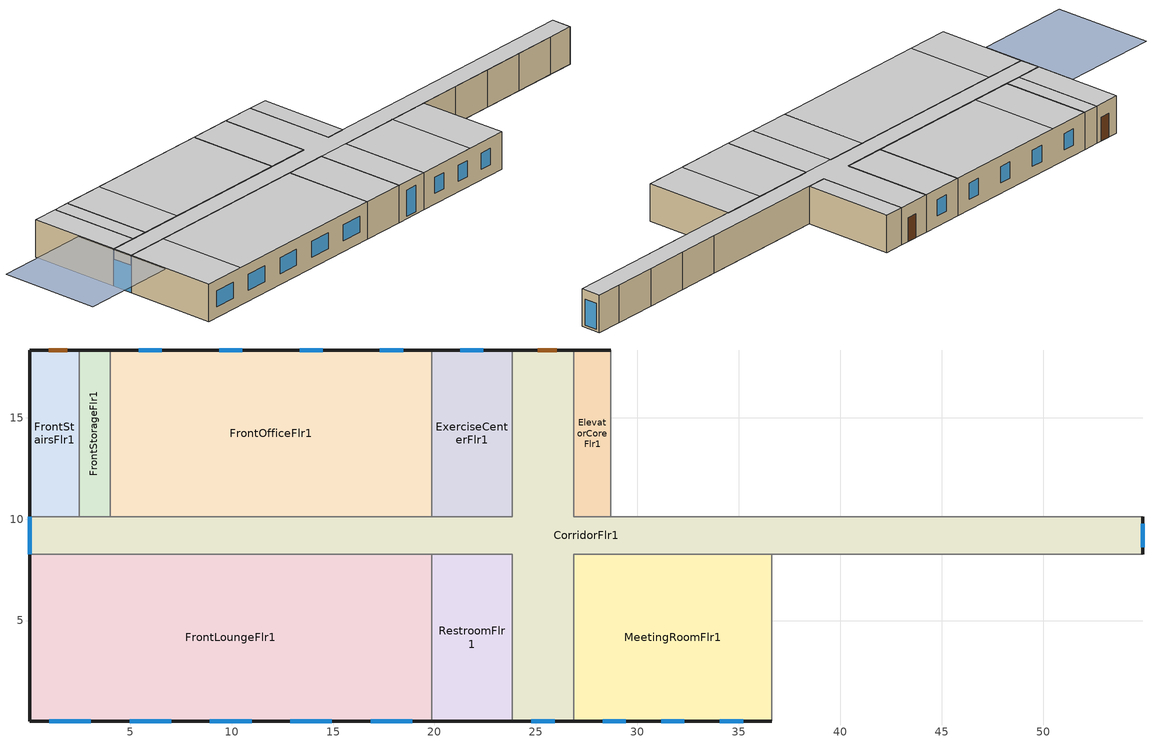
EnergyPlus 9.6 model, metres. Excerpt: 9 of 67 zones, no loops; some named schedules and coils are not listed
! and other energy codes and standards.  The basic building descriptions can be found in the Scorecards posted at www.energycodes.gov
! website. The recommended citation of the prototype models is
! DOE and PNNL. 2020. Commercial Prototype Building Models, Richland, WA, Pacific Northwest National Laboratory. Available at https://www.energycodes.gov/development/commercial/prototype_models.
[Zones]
CorridorFlr1
 floor ground (S_CorridorFlr1_0_0_0_Ffactor): 54.91,8.28 26.87,8.28 26.87,0.05 23.82,0.05 23.82,8.28 0.05,8.28 0.05,10.11 23.82,10.11 23.82,18.34 26.87,18.34 26.87,10.11 54.91,10.11 z0
 wall outside (nonres_ext_wall): 54.91,8.28 54.91,10.11 / 26.87,18.34 23.82,18.34 / 0.05,10.11 0.05,8.28 / 23.82,0.05 26.87,0.05 z0:3.35
 wall to RearStairsFlr1 (int_wall): 54.91,10.11 52.47,10.11 z0:3.35
 wall to GuestRoom104 (int_wall): 52.47,10.11 48.51,10.11 z0:3.35
 wall to GuestRoom105 (int_wall): 48.51,10.11 44.55,10.11 z0:3.35
 wall to EmployeeLoungeFlr1 (int_wall): 44.55,10.11 40.59,10.11 z0:3.35
 wall to LaundryRoomFlr1 (int_wall): 40.59,10.11 28.7,10.11 z0:3.35
 wall to ElevatorCoreFlr1 (int_wall): 28.7,10.11 26.87,10.11 26.87,18.34 z0:3.35
 wall to ExerciseCenterFlr1 (int_wall): 23.82,18.34 23.82,10.11 19.86,10.11 z0:3.35
 wall to FrontOfficeFlr1 (int_wall): 19.86,10.11 4.01,10.11 z0:3.35
 wall to FrontStorageFlr1 (int_wall): 4.01,10.11 2.49,10.11 z0:3.35
 wall to FrontStairsFlr1 (int_wall): 2.49,10.11 0.05,10.11 z0:3.35
 wall to FrontLoungeFlr1 (int_wall): 0.05,8.28 19.86,8.28 z0:3.35
 wall to RestroomFlr1 (int_wall): 19.86,8.28 23.82,8.28 23.82,0.05 z0:3.35
 wall to MeetingRoomFlr1 (int_wall): 26.87,0.05 26.87,8.28 36.62,8.28 z0:3.35
 wall to MechanicalRoomFlr1 (int_wall): 36.62,8.28 40.59,8.28 z0:3.35
 wall to GuestRoom101 (int_wall): 40.59,8.28 44.55,8.28 z0:3.35
 wall to GuestRoom102 (int_wall): 44.55,8.28 48.51,8.28 z0:3.35
 wall to GuestRoom103 (int_wall): 48.51,8.28 52.47,8.28 z0:3.35
 wall to RearStorageFlr1 (int_wall): 52.47,8.28 54.91,8.28 z0:3.35
 window (NonresWindow_U_0.38_SHGC_0.38): 54.91,8.62 54.91,9.76 / 24.78,0.05 25.92,0.05 z0.19:2.55; 0.05,10.11 0.05,8.28 z0:2.44
 door (Swinging Door_con): 26.01,18.34 25.1,18.34 z0:2.13
 ceiling to CorridorFlr2 (int_slab_ceiling): 0.05,8.28 54.91,8.28 54.91,10.11 26.87,10.11 26.87,18.34 23.82,18.34 23.82,10.11 0.05,10.11 z3.35
 ceiling to GuestRoom206_208 (int_slab_ceiling): 23.82,0.05 26.87,0.05 26.87,8.28 23.82,8.28 z3.35
ElevatorCoreFlr1
 floor ground (S_ElevatorCoreFlr1_0_0_0_Ffactor): 28.7,10.11 26.87,10.11 26.87,18.34 28.7,18.34 z0
 wall outside (nonres_ext_wall): 28.7,18.34 26.87,18.34 z0:3.35
 wall to LaundryRoomFlr1 (int_wall): 28.7,10.11 28.7,18.34 z0:3.35
 ceiling to ElevatorCoreFlr2 (int_slab_ceiling): 26.87,10.11 28.7,10.11 28.7,18.34 26.87,18.34 z3.35
ExerciseCenterFlr1
 floor ground (S_ExerciseCenterFlr1_0_0_0_Ffactor): 23.82,10.11 19.86,10.11 19.86,18.34 23.82,18.34 z0
 wall outside (nonres_ext_wall): 23.82,18.34 19.86,18.34 z0:3.35
 wall to FrontOfficeFlr1 (int_wall): 19.86,18.34 19.86,10.11 z0:3.35
 window (NonresWindow_U_0.38_SHGC_0.38): 22.41,18.34 21.27,18.34 z0.95:2.4
 ceiling to GuestRoom220_223 (int_slab_ceiling): 19.86,10.11 23.82,10.11 23.82,18.34 19.86,18.34 z3.35
FrontOfficeFlr1
 floor ground (S_FrontOfficeFlr1_0_0_0_Ffactor): 19.86,10.11 4.01,10.11 4.01,18.34 19.86,18.34 z0
 wall outside (nonres_ext_wall): 19.86,18.34 4.01,18.34 z0:3.35
 wall to FrontStorageFlr1 (int_wall): 4.01,18.34 4.01,10.11 z0:3.35
 window (NonresWindow_U_0.38_SHGC_0.38): 18.45,18.34 17.31,18.34 / 14.49,18.34 13.35,18.34 / 10.52,18.34 9.39,18.34 / 6.56,18.34 5.42,18.34 z0.95:2.4
 ceiling to GuestRoom220_223 (int_slab_ceiling): 7.97,10.11 19.86,10.11 19.86,18.34 7.97,18.34 z3.35
 ceiling to GuestRoom224 (int_slab_ceiling): 4.01,10.11 7.97,10.11 7.97,18.34 4.01,18.34 z3.35
FrontStorageFlr1
 floor ground (S_FrontStorageFlr1_0_0_0_Ffactor): 4.01,10.11 2.49,10.11 2.49,18.34 4.01,18.34 z0
 wall outside (nonres_ext_wall): 4.01,18.34 2.49,18.34 z0:3.35
 wall to FrontStairsFlr1 (int_wall): 2.49,18.34 2.49,10.11 z0:3.35
 ceiling to FrontStorageFlr2 (int_slab_ceiling): 2.49,10.11 4.01,10.11 4.01,18.34 2.49,18.34 z3.35
FrontStairsFlr1
 floor ground (S_FrontStairsFlr1_0_0_0_Ffactor): 2.49,10.11 0.05,10.11 0.05,18.34 2.49,18.34 z0
 wall outside (nonres_ext_wall): 2.49,18.34 0.05,18.34 0.05,10.11 z0:3.35
 door (Swinging Door_con): 1.89,18.34 0.98,18.34 z0:2.13
 ceiling to FrontStairsFlr2 (int_slab_ceiling): 0.05,10.11 2.49,10.11 2.49,18.34 0.05,18.34 z3.35
FrontLoungeFlr1
 floor ground (S_FrontLoungeFlr1_0_0_0_Ffactor): 19.86,0.05 0.05,0.05 0.05,8.28 19.86,8.28 z0
 wall outside (nonres_ext_wall): 0.05,8.28 0.05,0.05 19.86,0.05 z0:3.35
 wall to RestroomFlr1 (int_wall): 19.86,0.05 19.86,8.28 z0:3.35
 window (NonresWindow_U_0.38_SHGC_0.38): 1,0.05 3.06,0.05 / 4.97,0.05 7.02,0.05 / 8.93,0.05 10.98,0.05 / 12.89,0.05 14.94,0.05 / 16.85,0.05 18.91,0.05 z0.95:2.4
 ceiling to GuestRoom201 (int_slab_ceiling): 0.05,0.05 4.01,0.05 4.01,8.28 0.05,8.28 z3.35
 ceiling to GuestRoom202_205 (int_slab_ceiling): 4.01,0.05 19.86,0.05 19.86,8.28 4.01,8.28 z3.35
RestroomFlr1
 floor ground (S_RestroomFlr1_0_0_0_Ffactor): 23.82,0.05 19.86,0.05 19.86,8.28 23.82,8.28 z0
 wall outside (nonres_ext_wall): 19.86,0.05 23.82,0.05 z0:3.35
 ceiling to GuestRoom206_208 (int_slab_ceiling): 19.86,0.05 23.82,0.05 23.82,8.28 19.86,8.28 z3.35
MeetingRoomFlr1
 floor ground (S_MeetingRoomFlr1_0_0_0_Ffactor): 36.62,0.05 26.87,0.05 26.87,8.28 36.62,8.28 z0
 wall outside (nonres_ext_wall): 26.87,0.05 36.62,0.05 z0:3.35
 wall to MechanicalRoomFlr1 (int_wall): 36.62,0.05 36.62,8.28 z0:3.35
 window (NonresWindow_U_0.38_SHGC_0.38): 28.28,0.05 29.42,0.05 / 34.07,0.05 35.21,0.05 / 31.18,0.05 32.32,0.05 z0.95:2.4
 ceiling to GuestRoom206_208 (int_slab_ceiling): 26.87,0.05 32.66,0.05 32.66,8.28 26.87,8.28 z3.35
 ceiling to GuestRoom209_212 (int_slab_ceiling): 32.66,0.05 36.62,0.05 36.62,8.28 32.66,8.28 z3.35
shading: 0,4.57 0,13.72 -9.14,13.72 -9.14,4.57 z3.35
[Building]
HotelSmall: North Axis {deg}=180; Terrain=Suburbs; Loads Convergence Tolerance Value {W}=0.04; Temperature Convergence Tolerance Value {deltaC}=0.4; Solar Distribution=FullExterior; Maximum Number of Warmup Days=25; Minimum Number of Warmup Days=6
[Site:Location]
Denver-Aurora-Buckley.AFB_CO_USA WMO=724695: Latitude {deg}=39.72; Longitude {deg}=-104.75; Time Zone {hr}=-7; Elevation {m}=1726
[SizingPeriod:DesignDay] Day of Month=21; Dry-Bulb Temperature Range Modifier Type=DefaultMultipliers; Humidity Condition Type=Wetbulb; Barometric Pressure {Pa}=82237; Rain Indicator=No; Snow Indicator=No; Daylight Saving Time Indicator=No
Name | Month | Day Type | Maximum Dry-Bulb Temperature {C} | Daily Dry-Bulb Temperature Range {deltaC} | Wetbulb or DewPoint at Maximum Dry-Bulb {C} | Wind Speed {m/s} | Wind Direction {deg} | Solar Model Indicator | Sky Clearness | ASHRAE Clear Sky Optical Depth for Beam Irradiance (taub) | ASHRAE Clear Sky Optical Depth for Diffuse Irradiance (taud)
Denver-Aurora-Buckley.AFB_CO_USA Ann Htg 99.6% Condns DB | 12 | WinterDesignDay | -17.9 | 0 | -17.9 | 2.5 | 180 | ASHRAEClearSky | 0
Denver-Aurora-Buckley.AFB_CO_USA Ann Clg .4% Condns DB=>MWB | 7 | SummerDesignDay | 33.9 | 14.8 | 15 | 3.6 | 30 | ASHRAETau |  | 0.423 | 2.02
[Site:WaterMainsTemperature]
Calculation Method=Correlation; Annual Average Outdoor Air Temperature {C}=9.95; Maximum Difference In Monthly Average Outdoor Air Temperatures {deltaC}=23.7
[Site:GroundTemperature:FCfactorMethod]
7.1, 3, -1, 0.8, -0.2, 4.8, 6.1, 13.7, 22.2, 22.7, 21.7, 18.5
[Material:NoMass] Thermal Absorptance=0.9; Solar Absorptance=0.7
Name | Roughness | Thermal Resistance {m2-K/W} | Visible Absorptance
Opaque Door panel_con | MediumRough | 0.475964 | 0.7
CP02 CARPET PAD | VeryRough | 0.21648 | 0.8
Nonres_Exterior_Wall_Insulation | MediumSmooth | 2.81828 | 0.7
[Construction]
Swinging Door_con: Opaque Door panel_con
int_wall: G01 13mm gypsum board, G01 13mm gypsum board
int_slab_ceiling: CP02 CARPET PAD, 100mm Normalweight concrete floor
nonres_ext_wall: F07 25mm stucco, G01 16mm gypsum board, Nonres_Exterior_Wall_Insulation, G01 16mm gypsum board
NonresWindow_U_0.38_SHGC_0.38: Glazing Layer
[Material]
Name | Roughness | Thickness {m} | Conductivity {W/m-K} | Density {kg/m3} | Specific Heat {J/kg-K} | Thermal Absorptance | Solar Absorptance | Visible Absorptance
F07 25mm stucco | Smooth | 0.0254 | 0.72 | 1856 | 840 | 0.9 | 0.7 | 0.7
G01 13mm gypsum board | Smooth | 0.0127 | 0.16 | 800 | 1090 | 0.9 | 0.7 | 0.5
G01 16mm gypsum board | MediumSmooth | 0.0159 | 0.16 | 800 | 1090
100mm Normalweight concrete floor | MediumRough | 0.1016 | 2.31 | 2322 | 832
[WindowMaterial:SimpleGlazingSystem]
Glazing Layer: U-Factor {W/m2-K}=2.15774; Solar Heat Gain Coefficient=0.38; Visible Transmittance=0.418
[Construction:FfactorGroundFloor] F-Factor {W/m-K}=0.90012
Name | Area {m2} | PerimeterExposed {m}
S_CorridorFlr1_0_0_0_Ffactor | 150.506 | 9.7536
S_FrontLoungeFlr1_0_0_0_Ffactor | 163.056 | 28.0422
S_RestroomFlr1_0_0_0_Ffactor | 32.6113 | 3.9624
S_MeetingRoomFlr1_0_0_0_Ffactor | 80.2739 | 9.7536
S_ElevatorCoreFlr1_0_0_0_Ffactor | 15.0503 | 1.8288
S_ExerciseCenterFlr1_0_0_0_Ffactor | 32.609 | 3.9624
S_FrontOfficeFlr1_0_0_0_Ffactor | 130.436 | 15.8496
S_FrontStairsFlr1_0_0_0_Ffactor | 20.0671 | 10.668
S_FrontStorageFlr1_0_0_0_Ffactor | 12.5419 | 1.524
[Zone] Type=1; Multiplier=1
CorridorFlr1; FrontLoungeFlr1; RestroomFlr1; MeetingRoomFlr1; ElevatorCoreFlr1; ExerciseCenterFlr1; FrontOfficeFlr1; FrontStairsFlr1; FrontStorageFlr1
[People] Number of People Calculation Method=People; Fraction Radiant=0.3; Sensible Heat Fraction=autocalculate; Activity Level Schedule=Activity_Sch; Mean Radiant Temperature Calculation Type=ZoneAveraged
Name | Zone or ZoneList or Space or SpaceList | Number of People Schedule | Number of People
CorridorFlr1_People | CorridorFlr1 | AlwaysOff | 0
ElevatorCoreFlr1_People | ElevatorCoreFlr1 | AlwaysOff | 0
ExerciseCenterFlr1_People | ExerciseCenterFlr1 | ExerciseCenter_Occ_Sch | 7
FrontLoungeFlr1_People | FrontLoungeFlr1 | Lobby_Occ_Sch | 53
FrontOfficeFlr1_People | FrontOfficeFlr1 | Office_Occ_w_SB_Sch | 10
FrontStairsFlr1_People | FrontStairsFlr1 | AlwaysOff | 0
FrontStorageFlr1_People | FrontStorageFlr1 | AlwaysOff | 0
MeetingRoomFlr1_People | MeetingRoomFlr1 | MeetingRoom_Occ_w_SB_Sch | 43
RestroomFlr1_People | RestroomFlr1 | Lobby_Occ_Sch | 1
[Lights] Design Level Calculation Method=Watts/Area; Return Air Fraction=0; Fraction Radiant=0.7; Fraction Visible=0.2; Fraction Replaceable=1
Name | Zone or ZoneList or Space or SpaceList | Schedule | Lighting Level {W} | Watts per Zone Floor Area {W/m2}
CorridorFlr1_Lights | CorridorFlr1 | BLDG_LIGHT_CORRIDOR_SCH | 0 | 8.52502
ElevatorCoreFlr1_Lights | ElevatorCoreFlr1 | AlwaysOff | 0 | 0
ExerciseCenterFlr1_Lights | ExerciseCenterFlr1 | BLDG_LIGHT_EXERCENTER_SCH | 0 | 6.45835
FrontLoungeFlr1_Lights | FrontLoungeFlr1 | BLDG_LIGHT_FRONTLOUNGE_SCH | 0 | 11.4097
FrontOfficeFlr1_Lights | FrontOfficeFlr1 | BLDG_LIGHT_OFFICE_SCH | 0 | 10.0104
FrontStairsFlr1_Lights | FrontStairsFlr1 | BLDG_LIGHT_STAIR_SCH | 0 | 6.24307
FrontStorageFlr1_Lights | FrontStorageFlr1 | BLDG_LIGHT_STORAGE_SCH | 0 | 4.9514
MeetingRoomFlr1_Lights | MeetingRoomFlr1 | BLDG_LIGHT_MEETINGROOM_SCH | 0 | 11.5174
RestroomFlr1_Lights | RestroomFlr1 | BLDG_LIGHT_RESTROOM_SCH |  | 9.14932
[ElectricEquipment] Fraction Latent=0; Fraction Radiant=0.5; Fraction Lost=0
Name | Zone or ZoneList or Space or SpaceList | Schedule | Design Level Calculation Method | Design Level {W} | Watts per Zone Floor Area {W/m2}
CorridorFlr1_PlugLoad | CorridorFlr1 | AlwaysOff | EquipmentLevel | 0
ElevatorCoreFlr1_Elevators_Equip | ElevatorCoreFlr1 | BLDG_ELEVATORS | EquipmentLevel | 32109.9
Elevators_Lights_Fan | ElevatorCoreFlr1 | ELEV_LIGHT_FAN_SCH_ADD_DF | EquipmentLevel | 125
ExerciseCenterFlr1_PlugLoad | ExerciseCenterFlr1 | ExerciseCenter_Eqp_Sch | Watts/Area | 0 | 18.59
FrontLoungeFlr1_PlugLoad | FrontLoungeFlr1 | Lobby_Eqp_Sch | Watts/Area | 0 | 26.06
FrontOfficeFlr1_PlugLoad | FrontOfficeFlr1 | OFF_EQUIP_SCH | Watts/Area | 0 | 13.78
FrontStairsFlr1_PlugLoad | FrontStairsFlr1 | AlwaysOff | EquipmentLevel | 0
FrontStorageFlr1_PlugLoad | FrontStorageFlr1 | AlwaysOff | EquipmentLevel | 0
MeetingRoomFlr1_PlugLoad | MeetingRoomFlr1 | MeetingRoom_Eqp_Sch | Watts/Area | 0 | 6.18
RestroomFlr1_PlugLoad | RestroomFlr1 | AlwaysOff | EquipmentLevel | 0
[Daylighting:Controls] Daylighting Method=SplitFlux; Lighting Control Type=Stepped; Minimum Input Power Fraction for Continuous or ContinuousOff Dimming Control=0.3; Minimum Light Output Fraction for Continuous or ContinuousOff Dimming Control=0.2; Number of Stepped Control Steps=3; Probability Lighting will be Reset When Needed in Manual Stepped Control=1; Maximum Allowable Discomfort Glare Index=22
Name | Zone or Space | Glare Calculation Daylighting Reference Point | Glare Calculation Azimuth Angle of View Direction Clockwise from Zone y-Axis {deg} | Daylighting Reference Point 1 | Fraction of Lights Controlled by Reference Point 1 | Illuminance Setpoint at Reference Point 1 {lux} | Daylighting Reference Point 2 | Fraction of Lights Controlled by Reference Point 2 | Illuminance Setpoint at Reference Point 2 {lux}
FrontLoungeFlr1_DaylCtrl | FrontLoungeFlr1 | FrontLoungeFlr1_DaylRefPt1 | 180 | FrontLoungeFlr1_DaylRefPt1 | 0.29 | 161 | FrontLoungeFlr1_DaylRefPt2 | 0.29 | 161
MeetingRoomFlr1_DaylCtrl | MeetingRoomFlr1 | MeetingRoomFlr1_DaylRefPt1 | 180 | MeetingRoomFlr1_DaylRefPt1 | 0.28 | 323 | MeetingRoomFlr1_DaylRefPt2 | 0.28 | 323
FrontOfficeFlr1_DaylCtrl | FrontOfficeFlr1 | FrontOfficeFlr1_DaylRefPt1 | 0 | FrontOfficeFlr1_DaylRefPt1 | 0.26 | 323 | FrontOfficeFlr1_DaylRefPt2 | 0.26 | 323
[ZoneInfiltration:DesignFlowRate] Temperature Term Coefficient=0; Velocity Squared Term Coefficient=0
Name | Zone or ZoneList | Schedule | Design Flow Rate Calculation Method | Design Flow Rate {m3/s} | Flow per Exterior Surface Area {m3/s-m2} | Constant Term Coefficient | Velocity Term Coefficient
CorridorFlr1_Infiltration | CorridorFlr1 | AlwaysOn | Flow/ExteriorArea | 0 | 0.00056896 | 0 | 0.224
CorridorFlr1_Door_Infiltration | CorridorFlr1 | INFIL_Door_Opening_SCH | Flow/Zone | 0.591822 |  | 1 | 0
ElevatorCoreFlr1_Infiltration | ElevatorCoreFlr1 | AlwaysOn | Flow/ExteriorArea | 0 | 0.00056896 | 0 | 0.224
ExerciseCenterFlr1_Infiltration | ExerciseCenterFlr1 | CommonArea_Infil_Sch | Flow/ExteriorArea | 0 | 0.00056896 | 0 | 0.224
FrontLoungeFlr1_Infiltration | FrontLoungeFlr1 | CommonArea_Infil_Sch | Flow/ExteriorArea | 0 | 0.00056896 | 0 | 0.224
FrontOfficeFlr1_Infiltration | FrontOfficeFlr1 | CommonArea_Infil_Sch | Flow/ExteriorArea | 0 | 0.00056896 | 0 | 0.224
FrontStairsFlr1_Infiltration | FrontStairsFlr1 | AlwaysOn | Flow/ExteriorArea | 0 | 0.00056896 | 0 | 0.224
FrontStorageFlr1_Infiltration | FrontStorageFlr1 | AlwaysOn | Flow/ExteriorArea | 0 | 0.00056896 | 0 | 0.224
MeetingRoomFlr1_Infiltration | MeetingRoomFlr1 | GuestRoom_Infil_Sch | Flow/ExteriorArea | 0 | 0.00056896 | 0 | 0.224
RestroomFlr1_Infiltration | RestroomFlr1 | CommonArea_Infil_Sch | Flow/ExteriorArea | 0 | 0.00056896 | 0 | 0.224
[Exterior:Lights]
Exterior_Lights: Schedule=Exterior_Lgt_ALWAYS_ON; Design Level {W}=2819.7; Control Option=AstronomicalClock
[Sizing:Zone] Zone Cooling Design Supply Air Temperature Input Method=SupplyAirTemperature; Zone Cooling Design Supply Air Temperature {C}=14; Zone Heating Design Supply Air Temperature Input Method=SupplyAirTemperature; Zone Heating Design Supply Air Temperature {C}=50; Zone Cooling Design Supply Air Humidity Ratio {kgWater/kgDryAir}=0.008; Zone Heating Design Supply Air Humidity Ratio {kgWater/kgDryAir}=0.008; Cooling Design Air Flow Method=DesignDay; Cooling Design Air Flow Rate {m3/s}=0; Cooling Minimum Air Flow Fraction=0; Heating Design Air Flow Method=DesignDay; Heating Design Air Flow Rate {m3/s}=0; Heating Maximum Air Flow Fraction=0; Account for Dedicated Outdoor Air System=No; Dedicated Outdoor Air System Control Strategy=NeutralSupplyAir; Dedicated Outdoor Air Low Setpoint Temperature for Design {C}=autosize; Dedicated Outdoor Air High Setpoint Temperature for Design {C}=autosize
Name | Design Specification Outdoor Air Object
CorridorFlr1 | SZ DSOA CorridorFlr1
FrontStairsFlr1 | SZ DSOA FrontStairsFlr1
[ZoneControl:Thermostat]
Name | Zone or ZoneList | Control Type Schedule | Control 1
FrontStairsFlr1 Thermostat | FrontStairsFlr1 | COMPACT HVAC-ALWAYS 1 | SemiHeated_HtgSP
CorridorFlr1 Thermostat | CorridorFlr1 | COMPACT HVAC-ALWAYS 4 | CommonArea Thermostat Dual SP Control
[ZoneHVAC:PackagedTerminalAirConditioner] Availability Schedule=AlwaysOn; Fan Placement=DrawThrough
Name | Cooling Supply Air Flow Rate {m3/s} | Heating Supply Air Flow Rate {m3/s} | No Load Supply Air Flow Rate {m3/s} | Cooling Outdoor Air Flow Rate {m3/s} | Heating Outdoor Air Flow Rate {m3/s} | No Load Outdoor Air Flow Rate {m3/s} | Supply Air Fan | Heating Coil | Cooling Coil | Supply Air Fan Operating Mode Schedule
101 PTAC | 0.1298 | 0.1298 | 0.1298 | 0.0134777 | 0.0134777 | 0.0134777 | 101 PTAC Supply Fan | 101 PTAC Heating Coil | 101 PTAC Cooling Coil | Vac_Guestroom_Vent_Ctrl
102 PTAC | 0.1298 | 0.1298 | 0.1298 | 0.0134777 | 0.0134777 | 0.0134777 | 102 PTAC Supply Fan | 102 PTAC Heating Coil | 102 PTAC Cooling Coil | Vac_Guestroom_Vent_Ctrl
103 PTAC | 0.1298 | 0.1298 | 0.1298 | 0.0134777 | 0.0134777 | 0.0134777 | 103 PTAC Supply Fan | 103 PTAC Heating Coil | 103 PTAC Cooling Coil | Occ_Guestroom_Vent_Ctrl_30min
104 PTAC | 0.1298 | 0.1298 | 0.1298 | 0.0134777 | 0.0134777 | 0.0134777 | 104 PTAC Supply Fan | 104 PTAC Heating Coil | 104 PTAC Cooling Coil | Occ_Guestroom_Vent_Ctrl_30min
105 PTAC | 0.1298 | 0.1298 | 0.1298 | 0.0134777 | 0.0134777 | 0.0134777 | 105 PTAC Supply Fan | 105 PTAC Heating Coil | 105 PTAC Cooling Coil | Occ_Guestroom_Vent_Ctrl_30min
201 PTAC | 0.1298 | 0.1298 | 0.1298 | 0.0134777 | 0.0134777 | 0.0134777 | 201 PTAC Supply Fan | 201 PTAC Heating Coil | 201 PTAC Cooling Coil | Vac_Guestroom_Vent_Ctrl
202_205 PTAC | 0.5192 | 0.5192 | 0.5192 | 0.0539108 | 0.0539108 | 0.0539108 | 202_205 PTAC Supply Fan | 202_205 PTAC Heating Coil | 202_205 PTAC Cooling Coil | Occ_Guestroom_Vent_Ctrl_30min
206_208 PTAC | 0.3894 | 0.3894 | 0.3894 | 0.0427312 | 0.0427312 | 0.0427312 | 206_208 PTAC Supply Fan | 206_208 PTAC Heating Coil | 206_208 PTAC Cooling Coil | Occ_Guestroom_Vent_Ctrl_30min
209_212 PTAC | 0.5192 | 0.5192 | 0.5192 | 0.0539108 | 0.0539108 | 0.0539108 | 209_212 PTAC Supply Fan | 209_212 PTAC Heating Coil | 209_212 PTAC Cooling Coil | Occ_Guestroom_Vent_Ctrl_30min
213 PTAC | 0.1298 | 0.1298 | 0.1298 | 0.0134777 | 0.0134777 | 0.0134777 | 213 PTAC Supply Fan | 213 PTAC Heating Coil | 213 PTAC Cooling Coil | Occ_Guestroom_Vent_Ctrl_30min
214 PTAC | 0.1298 | 0.1298 | 0.1298 | 0.0134777 | 0.0134777 | 0.0134777 | 214 PTAC Supply Fan | 214 PTAC Heating Coil | 214 PTAC Cooling Coil | Occ_Guestroom_Vent_Ctrl_30min
215_218 PTAC | 0.5192 | 0.5192 | 0.5192 | 0.0539108 | 0.0539108 | 0.0539108 | 215_218 PTAC Supply Fan | 215_218 PTAC Heating Coil | 215_218 PTAC Cooling Coil | Vac_Guestroom_Vent_Ctrl
219 PTAC | 0.1298 | 0.1298 | 0.1298 | 0.0134777 | 0.0134777 | 0.0134777 | 219 PTAC Supply Fan | 219 PTAC Heating Coil | 219 PTAC Cooling Coil | Occ_Guestroom_Vent_Ctrl_30min
220_223 PTAC | 0.5192 | 0.5192 | 0.5192 | 0.0539108 | 0.0539108 | 0.0539108 | 220_223 PTAC Supply Fan | 220_223 PTAC Heating Coil | 220_223 PTAC Cooling Coil | Occ_Guestroom_Vent_Ctrl_30min
224 PTAC | 0.1298 | 0.1298 | 0.1298 | 0.0134777 | 0.0134777 | 0.0134777 | 224 PTAC Supply Fan | 224 PTAC Heating Coil | 224 PTAC Cooling Coil | Occ_Guestroom_Vent_Ctrl_30min
301 PTAC | 0.1298 | 0.1298 | 0.1298 | 0.0134777 | 0.0134777 | 0.0134777 | 301 PTAC Supply Fan | 301 PTAC Heating Coil | 301 PTAC Cooling Coil | Vac_Guestroom_Vent_Ctrl
302_305 PTAC | 0.5192 | 0.5192 | 0.5192 | 0.0539108 | 0.0539108 | 0.0539108 | 302_305 PTAC Supply Fan | 302_305 PTAC Heating Coil | 302_305 PTAC Cooling Coil | Vac_Guestroom_Vent_Ctrl
306_308 PTAC | 0.3894 | 0.3894 | 0.3894 | 0.0427312 | 0.0427312 | 0.0427312 | 306_308 PTAC Supply Fan | 306_308 PTAC Heating Coil | 306_308 PTAC Cooling Coil | Vac_Guestroom_Vent_Ctrl
309_312 PTAC | 0.5192 | 0.5192 | 0.5192 | 0.0539108 | 0.0539108 | 0.0539108 | 309_312 PTAC Supply Fan | 309_312 PTAC Heating Coil | 309_312 PTAC Cooling Coil | Occ_Guestroom_Vent_Ctrl_30min
313 PTAC | 0.1298 | 0.1298 | 0.1298 | 0.0134777 | 0.0134777 | 0.0134777 | 313 PTAC Supply Fan | 313 PTAC Heating Coil | 313 PTAC Cooling Coil | Vac_Guestroom_Vent_Ctrl
314 PTAC | 0.1298 | 0.1298 | 0.1298 | 0.0134777 | 0.0134777 | 0.0134777 | 314 PTAC Supply Fan | 314 PTAC Heating Coil | 314 PTAC Cooling Coil | Occ_Guestroom_Vent_Ctrl_30min
315_318 PTAC | 0.5192 | 0.5192 | 0.5192 | 0.0539108 | 0.0539108 | 0.0539108 | 315_318 PTAC Supply Fan | 315_318 PTAC Heating Coil | 315_318 PTAC Cooling Coil | Occ_Guestroom_Vent_Ctrl_30min
319 PTAC | 0.1298 | 0.1298 | 0.1298 | 0.0134777 | 0.0134777 | 0.0134777 | 319 PTAC Supply Fan | 319 PTAC Heating Coil | 319 PTAC Cooling Coil | Vac_Guestroom_Vent_Ctrl
320_323 PTAC | 0.5192 | 0.5192 | 0.5192 | 0.0539108 | 0.0539108 | 0.0539108 | 320_323 PTAC Supply Fan | 320_323 PTAC Heating Coil | 320_323 PTAC Cooling Coil | Occ_Guestroom_Vent_Ctrl_30min
324 PTAC | 0.1298 | 0.1298 | 0.1298 | 0.0134777 | 0.0134777 | 0.0134777 | 324 PTAC Supply Fan | 324 PTAC Heating Coil | 324 PTAC Cooling Coil | Vac_Guestroom_Vent_Ctrl
401 PTAC | 0.1298 | 0.1298 | 0.1298 | 0.0134777 | 0.0134777 | 0.0134777 | 401 PTAC Supply Fan | 401 PTAC Heating Coil | 401 PTAC Cooling Coil | Occ_Guestroom_Vent_Ctrl_30min
